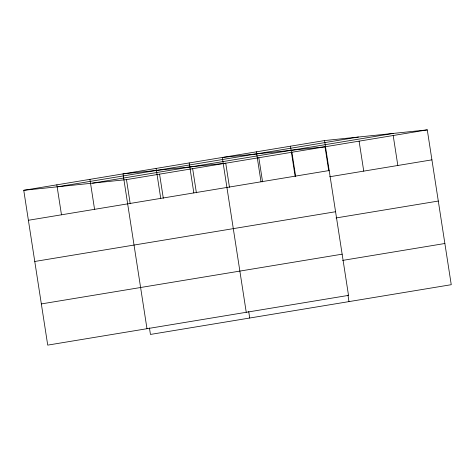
<?xml version="1.0" encoding="UTF-8"?>
<svg xmlns="http://www.w3.org/2000/svg" width="475" height="475" viewBox="0 0 475 475"><rect width="100%" height="100%" fill="white"/><g stroke="black" fill="none" stroke-linecap="round" stroke-linejoin="round"><path stroke-width="0.71" d="M324.55 140.564L348.519 295.379L47.72 345.123L23.75 190.303L324.55 140.564L427.28 129.877L451.25 284.697L150.45 334.436L149.441 327.934M57.653 186.776L358.453 137.037M92.577 183.148L393.383 133.404M23.75 190.303L126.481 179.621L427.28 129.877M28.387 220.275L329.193 170.531M329.65 176.759L431.923 159.849M34.77 261.47L335.57 211.731M336.027 217.96L438.3 201.05M41.337 303.923L342.142 254.178M342.6 260.407L444.873 243.497M393.193 135.518L397.83 165.484M359.1 141.152L363.743 171.125M328.742 170.911L325.013 146.793L222.282 157.474L246.246 312.289M347.967 295.106L348.977 301.607M291.923 152.261L295.658 176.385M290.462 146.199L295.1 176.166M258.833 157.736L262.568 181.854M256.369 151.834L261.012 181.806M229.478 187.328L225.744 163.204L123.013 173.886L146.983 328.706M248.704 311.517L249.713 318.024M192.66 168.678L196.389 192.797M189.192 162.943L193.83 192.915M159.57 174.147L163.305 198.271M156.103 168.417L160.74 198.384M126.481 179.621L130.215 203.739M89.929 179.36L94.567 209.327M56.84 184.834L61.477 214.801"/></g></svg>
